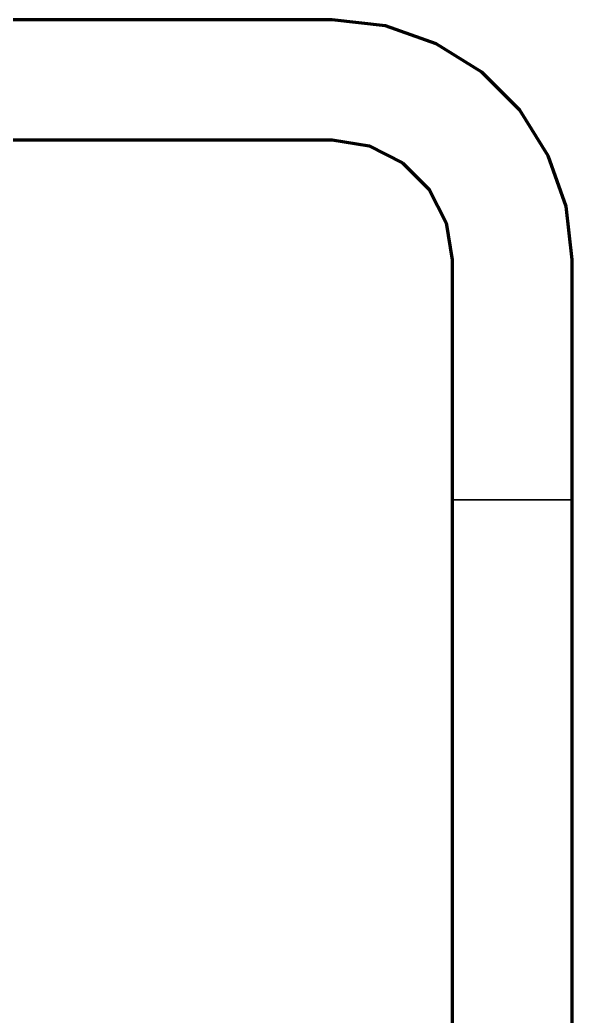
# Model space of a CAD drawing. Header units: millimetres. Extents: x 0 to 420, y 0 to 297.
# Drawn here: x 302.2 to 304.5, y 252.85 to 257 of the extents above; entities that cross this region are included whole.
import ezdxf

# ---------------------------------------------------------------- set-up
doc = ezdxf.new("R2010")
doc.units = ezdxf.units.MM
doc.linetypes.add('DASHED', pattern=[1.524, 1.27, -0.254])

msp = doc.modelspace()

# ---------------------------------------------------------------- linework, layer by layer
at = {"color": 1, "lineweight": 70}
for p, q in [((303.5, 257), (296.3, 257)), ((303.5, 257), (300.9, 257)), ((303.7225, 256.9749), (303.5, 257)), ((303.9339, 256.901), (303.7225, 256.9749)), ((304.1235, 256.7818), (303.9339, 256.901)), ((304.2818, 256.6235), (304.1235, 256.7818)), ((304.401, 256.4339), (304.2818, 256.6235)), ((296.3, 256.5), (303.5, 256.5)), ((303.5, 256.5), (303.6545, 256.4755)), ((303.5, 256.5), (303.6545, 256.4755)), ((303.5, 256.5), (303.6545, 256.4755)), ((303.5, 256.5), (303.6545, 256.4755)), ((303.5, 256.5), (303.6545, 256.4755)), ((303.5, 256.5), (303.6545, 256.4755)), ((303.5, 256.5), (303.6545, 256.4755)), ((303.5, 256.5), (303.6545, 256.4755)), ((303.5, 256.5), (303.6545, 256.4755)), ((303.5, 256.5), (303.6545, 256.4755)), ((303.5, 256.5), (303.6545, 256.4755)), ((303.6545, 256.4755), (303.7939, 256.4045)), ((303.6545, 256.4755), (303.7939, 256.4045)), ((303.6545, 256.4755), (303.7939, 256.4045)), ((303.6545, 256.4755), (303.7939, 256.4045)), ((303.6545, 256.4755), (303.7939, 256.4045)), ((303.6545, 256.4755), (303.7939, 256.4045)), ((303.6545, 256.4755), (303.7939, 256.4045)), ((303.6545, 256.4755), (303.7939, 256.4045)), ((303.6545, 256.4755), (303.7939, 256.4045)), ((303.6545, 256.4755), (303.7939, 256.4045)), ((303.6545, 256.4755), (303.7939, 256.4045)), ((304.4749, 256.2225), (304.401, 256.4339)), ((303.7939, 256.4045), (303.9045, 256.2939)), ((303.7939, 256.4045), (303.9045, 256.2939)), ((303.7939, 256.4045), (303.9045, 256.2939)), ((303.7939, 256.4045), (303.9045, 256.2939)), ((303.7939, 256.4045), (303.9045, 256.2939)), ((303.7939, 256.4045), (303.9045, 256.2939)), ((303.7939, 256.4045), (303.9045, 256.2939)), ((303.7939, 256.4045), (303.9045, 256.2939)), ((303.7939, 256.4045), (303.9045, 256.2939)), ((303.7939, 256.4045), (303.9045, 256.2939)), ((303.7939, 256.4045), (303.9045, 256.2939)), ((303.9045, 256.2939), (303.9755, 256.1545)), ((303.9045, 256.2939), (303.9755, 256.1545)), ((303.9045, 256.2939), (303.9755, 256.1545)), ((303.9045, 256.2939), (303.9755, 256.1545)), ((303.9045, 256.2939), (303.9755, 256.1545)), ((303.9045, 256.2939), (303.9755, 256.1545)), ((303.9045, 256.2939), (303.9755, 256.1545)), ((303.9045, 256.2939), (303.9755, 256.1545)), ((303.9045, 256.2939), (303.9755, 256.1545)), ((303.9045, 256.2939), (303.9755, 256.1545)), ((303.9045, 256.2939), (303.9755, 256.1545)), ((304.5, 256), (304.4749, 256.2225)), ((303.9755, 256.1545), (304, 256)), ((303.9755, 256.1545), (304, 256)), ((303.9755, 256.1545), (304, 256)), ((303.9755, 256.1545), (304, 256)), ((303.9755, 256.1545), (304, 256)), ((303.9755, 256.1545), (304, 256)), ((303.9755, 256.1545), (304, 256)), ((303.9755, 256.1545), (304, 256)), ((303.9755, 256.1545), (304, 256)), ((303.9755, 256.1545), (304, 256)), ((303.9755, 256.1545), (304, 256)), ((304, 256), (304, 241.4)), ((304.5, 241.4), (304.5, 256)), ((304.5, 255.3), (304.5, 256)), ((304.5, 255.3), (304.5, 256)), ((304.5, 255.3), (304.5, 256)), ((304.5, 255.3), (304.5, 256)), ((304.5, 255.3), (304.5, 256)), ((304.5, 255.3), (304.5, 256)), ((304.5, 255.3), (304.5, 256)), ((304.5, 255.3), (304.5, 256)), ((304.5, 255.3), (304.5, 256)), ((304.5, 255.3), (304.5, 256))]:
    msp.add_line(p, q, dxfattribs=at)
at = {"color": 5, "linetype": 'DASHED', "lineweight": 35}
for p, q in [((303.5, 257), (296.3, 257)), ((303.5, 257), (300.9, 257)), ((300.9, 257), (303.5, 257)), ((303.5, 257), (300.9, 257)), ((300.9, 257), (303.5, 257)), ((303.5, 257), (300.9, 257)), ((300.9, 257), (303.5, 257)), ((303.5, 257), (300.9, 257)), ((300.9, 257), (303.5, 257)), ((303.5, 257), (300.9, 257)), ((300.9, 257), (303.5, 257)), ((303.5, 257), (300.9, 257)), ((300.9, 257), (303.5, 257)), ((303.5, 257), (300.9, 257)), ((300.9, 257), (303.5, 257)), ((303.5, 257), (300.9, 257)), ((300.9, 257), (303.5, 257)), ((303.5, 257), (300.9, 257)), ((300.9, 257), (303.5, 257)), ((300.9, 257), (303.5, 257)), ((303.7225, 256.9749), (303.5, 257)), ((303.5, 257), (303.7225, 256.9749)), ((303.7225, 256.9749), (303.5, 257)), ((303.5, 257), (303.7225, 256.9749)), ((303.7225, 256.9749), (303.5, 257)), ((303.5, 257), (303.7225, 256.9749)), ((303.7225, 256.9749), (303.5, 257)), ((303.5, 257), (303.7225, 256.9749)), ((303.7225, 256.9749), (303.5, 257)), ((303.5, 257), (303.7225, 256.9749)), ((303.7225, 256.9749), (303.5, 257)), ((303.5, 257), (303.7225, 256.9749)), ((303.7225, 256.9749), (303.5, 257)), ((303.5, 257), (303.7225, 256.9749)), ((303.7225, 256.9749), (303.5, 257)), ((303.5, 257), (303.7225, 256.9749)), ((303.7225, 256.9749), (303.5, 257)), ((303.5, 257), (303.7225, 256.9749)), ((303.7225, 256.9749), (303.5, 257)), ((303.5, 257), (303.7225, 256.9749)), ((303.7225, 256.9749), (303.5, 257)), ((303.9339, 256.901), (303.7225, 256.9749)), ((303.7225, 256.9749), (303.9339, 256.901)), ((303.9339, 256.901), (303.7225, 256.9749)), ((303.7225, 256.9749), (303.9339, 256.901)), ((303.9339, 256.901), (303.7225, 256.9749)), ((303.7225, 256.9749), (303.9339, 256.901)), ((303.9339, 256.901), (303.7225, 256.9749)), ((303.7225, 256.9749), (303.9339, 256.901)), ((303.9339, 256.901), (303.7225, 256.9749)), ((303.7225, 256.9749), (303.9339, 256.901)), ((303.9339, 256.901), (303.7225, 256.9749)), ((303.7225, 256.9749), (303.9339, 256.901)), ((303.9339, 256.901), (303.7225, 256.9749)), ((303.7225, 256.9749), (303.9339, 256.901)), ((303.9339, 256.901), (303.7225, 256.9749)), ((303.7225, 256.9749), (303.9339, 256.901)), ((303.9339, 256.901), (303.7225, 256.9749)), ((303.7225, 256.9749), (303.9339, 256.901)), ((303.9339, 256.901), (303.7225, 256.9749)), ((303.7225, 256.9749), (303.9339, 256.901)), ((303.9339, 256.901), (303.7225, 256.9749)), ((304.1235, 256.7818), (303.9339, 256.901)), ((303.9339, 256.901), (304.1235, 256.7818)), ((304.1235, 256.7818), (303.9339, 256.901)), ((303.9339, 256.901), (304.1235, 256.7818)), ((304.1235, 256.7818), (303.9339, 256.901)), ((303.9339, 256.901), (304.1235, 256.7818)), ((304.1235, 256.7818), (303.9339, 256.901)), ((303.9339, 256.901), (304.1235, 256.7818)), ((304.1235, 256.7818), (303.9339, 256.901)), ((303.9339, 256.901), (304.1235, 256.7818)), ((304.1235, 256.7818), (303.9339, 256.901)), ((303.9339, 256.901), (304.1235, 256.7818)), ((304.1235, 256.7818), (303.9339, 256.901)), ((303.9339, 256.901), (304.1235, 256.7818)), ((304.1235, 256.7818), (303.9339, 256.901)), ((303.9339, 256.901), (304.1235, 256.7818)), ((304.1235, 256.7818), (303.9339, 256.901)), ((303.9339, 256.901), (304.1235, 256.7818)), ((304.1235, 256.7818), (303.9339, 256.901)), ((303.9339, 256.901), (304.1235, 256.7818)), ((304.1235, 256.7818), (303.9339, 256.901)), ((304.2818, 256.6235), (304.1235, 256.7818)), ((304.1235, 256.7818), (304.2818, 256.6235)), ((304.2818, 256.6235), (304.1235, 256.7818)), ((304.1235, 256.7818), (304.2818, 256.6235)), ((304.2818, 256.6235), (304.1235, 256.7818)), ((304.1235, 256.7818), (304.2818, 256.6235)), ((304.2818, 256.6235), (304.1235, 256.7818)), ((304.1235, 256.7818), (304.2818, 256.6235)), ((304.2818, 256.6235), (304.1235, 256.7818)), ((304.1235, 256.7818), (304.2818, 256.6235)), ((304.2818, 256.6235), (304.1235, 256.7818)), ((304.1235, 256.7818), (304.2818, 256.6235)), ((304.2818, 256.6235), (304.1235, 256.7818)), ((304.1235, 256.7818), (304.2818, 256.6235)), ((304.2818, 256.6235), (304.1235, 256.7818)), ((304.1235, 256.7818), (304.2818, 256.6235)), ((304.2818, 256.6235), (304.1235, 256.7818)), ((304.1235, 256.7818), (304.2818, 256.6235)), ((304.2818, 256.6235), (304.1235, 256.7818)), ((304.1235, 256.7818), (304.2818, 256.6235)), ((304.2818, 256.6235), (304.1235, 256.7818)), ((304.401, 256.4339), (304.2818, 256.6235)), ((304.2818, 256.6235), (304.401, 256.4339)), ((304.401, 256.4339), (304.2818, 256.6235)), ((304.2818, 256.6235), (304.401, 256.4339)), ((304.401, 256.4339), (304.2818, 256.6235)), ((304.2818, 256.6235), (304.401, 256.4339)), ((304.401, 256.4339), (304.2818, 256.6235)), ((304.2818, 256.6235), (304.401, 256.4339)), ((304.401, 256.4339), (304.2818, 256.6235)), ((304.2818, 256.6235), (304.401, 256.4339)), ((304.401, 256.4339), (304.2818, 256.6235)), ((304.2818, 256.6235), (304.401, 256.4339)), ((304.401, 256.4339), (304.2818, 256.6235)), ((304.2818, 256.6235), (304.401, 256.4339)), ((304.401, 256.4339), (304.2818, 256.6235)), ((304.2818, 256.6235), (304.401, 256.4339)), ((304.401, 256.4339), (304.2818, 256.6235)), ((304.2818, 256.6235), (304.401, 256.4339)), ((304.401, 256.4339), (304.2818, 256.6235)), ((304.2818, 256.6235), (304.401, 256.4339)), ((304.401, 256.4339), (304.2818, 256.6235)), ((303.5, 256.5), (296.3, 256.5)), ((300.9, 256.5), (303.5, 256.5)), ((303.5, 256.5), (300.9, 256.5)), ((300.9, 256.5), (303.5, 256.5)), ((303.5, 256.5), (300.9, 256.5)), ((300.9, 256.5), (303.5, 256.5)), ((303.5, 256.5), (300.9, 256.5)), ((300.9, 256.5), (303.5, 256.5)), ((303.5, 256.5), (300.9, 256.5)), ((300.9, 256.5), (303.5, 256.5)), ((303.5, 256.5), (300.9, 256.5)), ((300.9, 256.5), (303.5, 256.5)), ((303.5, 256.5), (300.9, 256.5)), ((300.9, 256.5), (303.5, 256.5)), ((303.5, 256.5), (300.9, 256.5)), ((300.9, 256.5), (303.5, 256.5)), ((303.5, 256.5), (300.9, 256.5)), ((300.9, 256.5), (303.5, 256.5)), ((303.5, 256.5), (300.9, 256.5)), ((300.9, 256.5), (303.5, 256.5)), ((303.5, 256.5), (300.9, 256.5)), ((303.6545, 256.4755), (303.5, 256.5)), ((303.6545, 256.4755), (303.5, 256.5)), ((303.6545, 256.4755), (303.5, 256.5)), ((303.6545, 256.4755), (303.5, 256.5)), ((303.6545, 256.4755), (303.5, 256.5)), ((303.6545, 256.4755), (303.5, 256.5)), ((303.6545, 256.4755), (303.5, 256.5)), ((303.6545, 256.4755), (303.5, 256.5)), ((303.6545, 256.4755), (303.5, 256.5)), ((303.6545, 256.4755), (303.5, 256.5)), ((303.6545, 256.4755), (303.5, 256.5)), ((303.7939, 256.4045), (303.6545, 256.4755)), ((303.7939, 256.4045), (303.6545, 256.4755)), ((303.7939, 256.4045), (303.6545, 256.4755)), ((303.7939, 256.4045), (303.6545, 256.4755)), ((303.7939, 256.4045), (303.6545, 256.4755)), ((303.7939, 256.4045), (303.6545, 256.4755)), ((303.7939, 256.4045), (303.6545, 256.4755)), ((303.7939, 256.4045), (303.6545, 256.4755)), ((303.7939, 256.4045), (303.6545, 256.4755)), ((303.7939, 256.4045), (303.6545, 256.4755)), ((303.7939, 256.4045), (303.6545, 256.4755)), ((304.4749, 256.2225), (304.401, 256.4339)), ((304.401, 256.4339), (304.4749, 256.2225)), ((304.4749, 256.2225), (304.401, 256.4339)), ((304.401, 256.4339), (304.4749, 256.2225)), ((304.4749, 256.2225), (304.401, 256.4339)), ((304.401, 256.4339), (304.4749, 256.2225)), ((304.4749, 256.2225), (304.401, 256.4339)), ((304.401, 256.4339), (304.4749, 256.2225)), ((304.4749, 256.2225), (304.401, 256.4339)), ((304.401, 256.4339), (304.4749, 256.2225)), ((304.4749, 256.2225), (304.401, 256.4339)), ((304.401, 256.4339), (304.4749, 256.2225)), ((304.4749, 256.2225), (304.401, 256.4339)), ((304.401, 256.4339), (304.4749, 256.2225)), ((304.4749, 256.2225), (304.401, 256.4339)), ((304.401, 256.4339), (304.4749, 256.2225)), ((304.4749, 256.2225), (304.401, 256.4339)), ((304.401, 256.4339), (304.4749, 256.2225)), ((304.4749, 256.2225), (304.401, 256.4339)), ((304.401, 256.4339), (304.4749, 256.2225)), ((304.4749, 256.2225), (304.401, 256.4339)), ((303.9045, 256.2939), (303.7939, 256.4045)), ((303.9045, 256.2939), (303.7939, 256.4045)), ((303.9045, 256.2939), (303.7939, 256.4045)), ((303.9045, 256.2939), (303.7939, 256.4045)), ((303.9045, 256.2939), (303.7939, 256.4045)), ((303.9045, 256.2939), (303.7939, 256.4045)), ((303.9045, 256.2939), (303.7939, 256.4045)), ((303.9045, 256.2939), (303.7939, 256.4045)), ((303.9045, 256.2939), (303.7939, 256.4045)), ((303.9045, 256.2939), (303.7939, 256.4045)), ((303.9045, 256.2939), (303.7939, 256.4045)), ((303.9755, 256.1545), (303.9045, 256.2939)), ((303.9755, 256.1545), (303.9045, 256.2939)), ((303.9755, 256.1545), (303.9045, 256.2939)), ((303.9755, 256.1545), (303.9045, 256.2939)), ((303.9755, 256.1545), (303.9045, 256.2939)), ((303.9755, 256.1545), (303.9045, 256.2939)), ((303.9755, 256.1545), (303.9045, 256.2939)), ((303.9755, 256.1545), (303.9045, 256.2939)), ((303.9755, 256.1545), (303.9045, 256.2939)), ((303.9755, 256.1545), (303.9045, 256.2939)), ((303.9755, 256.1545), (303.9045, 256.2939)), ((304.5, 256), (304.4749, 256.2225)), ((304.4749, 256.2225), (304.5, 256)), ((304.5, 256), (304.4749, 256.2225)), ((304.4749, 256.2225), (304.5, 256)), ((304.5, 256), (304.4749, 256.2225)), ((304.4749, 256.2225), (304.5, 256)), ((304.5, 256), (304.4749, 256.2225)), ((304.4749, 256.2225), (304.5, 256)), ((304.5, 256), (304.4749, 256.2225)), ((304.4749, 256.2225), (304.5, 256)), ((304.5, 256), (304.4749, 256.2225)), ((304.4749, 256.2225), (304.5, 256)), ((304.5, 256), (304.4749, 256.2225)), ((304.4749, 256.2225), (304.5, 256)), ((304.5, 256), (304.4749, 256.2225)), ((304.4749, 256.2225), (304.5, 256)), ((304.5, 256), (304.4749, 256.2225)), ((304.4749, 256.2225), (304.5, 256)), ((304.5, 256), (304.4749, 256.2225)), ((304.4749, 256.2225), (304.5, 256)), ((304.5, 256), (304.4749, 256.2225)), ((304, 256), (303.9755, 256.1545)), ((304, 256), (303.9755, 256.1545)), ((304, 256), (303.9755, 256.1545)), ((304, 256), (303.9755, 256.1545)), ((304, 256), (303.9755, 256.1545)), ((304, 256), (303.9755, 256.1545)), ((304, 256), (303.9755, 256.1545)), ((304, 256), (303.9755, 256.1545)), ((304, 256), (303.9755, 256.1545)), ((304, 256), (303.9755, 256.1545)), ((304, 256), (303.9755, 256.1545)), ((304, 241.4), (304, 256)), ((304, 256), (304, 255.3)), ((304, 255.3), (304, 256)), ((304, 256), (304, 255.3)), ((304, 255.3), (304, 256)), ((304, 256), (304, 255.3)), ((304, 255.3), (304, 256)), ((304, 256), (304, 255.3)), ((304, 255.3), (304, 256)), ((304, 256), (304, 255.3)), ((304, 255.3), (304, 256)), ((304, 256), (304, 255.3)), ((304, 255.3), (304, 256)), ((304, 256), (304, 255.3)), ((304, 255.3), (304, 256)), ((304, 256), (304, 255.3)), ((304, 255.3), (304, 256)), ((304, 256), (304, 255.3)), ((304, 255.3), (304, 256)), ((304, 256), (304, 255.3)), ((304, 255.3), (304, 256)), ((304.5, 256), (304.5, 255.3)), ((304.5, 256), (304.5, 255.3)), ((304.5, 256), (304.5, 255.3)), ((304.5, 256), (304.5, 255.3)), ((304.5, 256), (304.5, 255.3)), ((304.5, 256), (304.5, 255.3)), ((304.5, 256), (304.5, 255.3)), ((304.5, 256), (304.5, 255.3)), ((304.5, 256), (304.5, 255.3)), ((304.5, 256), (304.5, 255.3)), ((304.5, 241.4), (304.5, 256)), ((304, 255.2664), (304, 255.3)), ((304, 255.3), (304, 255.2664)), ((304, 255.2664), (304, 255.3)), ((304, 255.3), (304, 255.2664)), ((304, 255.2664), (304, 255.3)), ((304, 255.3), (304, 255.2664)), ((304, 255.2664), (304, 255.3)), ((304, 255.3), (304, 255.2664)), ((304, 255.2664), (304, 255.3)), ((304, 255.3), (304, 255.2664)), ((304, 255.2664), (304, 255.3)), ((304, 255.3), (304, 255.2664)), ((304, 255.2664), (304, 255.3)), ((304, 255.3), (304, 255.2664)), ((304, 255.2664), (304, 255.3)), ((304, 255.3), (304, 255.2664)), ((304, 255.2664), (304, 255.3)), ((304, 255.3), (304, 255.2664)), ((304, 255.2664), (304, 255.3)), ((304, 255.3), (304, 255.2664)), ((304.5, 255.3), (304.5, 255.2664)), ((304.5, 255.2664), (304.5, 255.3)), ((304.5, 255.3), (304.5, 255.2664)), ((304.5, 255.2664), (304.5, 255.3)), ((304.5, 255.3), (304.5, 255.2664)), ((304.5, 255.2664), (304.5, 255.3)), ((304.5, 255.3), (304.5, 255.2664)), ((304.5, 255.2664), (304.5, 255.3)), ((304.5, 255.3), (304.5, 255.2664)), ((304.5, 255.2664), (304.5, 255.3)), ((304.5, 255.3), (304.5, 255.2664)), ((304.5, 255.2664), (304.5, 255.3)), ((304.5, 255.3), (304.5, 255.2664)), ((304.5, 255.2664), (304.5, 255.3)), ((304.5, 255.3), (304.5, 255.2664)), ((304.5, 255.2664), (304.5, 255.3)), ((304.5, 255.3), (304.5, 255.2664)), ((304.5, 255.2664), (304.5, 255.3)), ((304.5, 255.3), (304.5, 255.2664)), ((304.5, 255.2664), (304.5, 255.3)), ((304, 255.2332), (304, 255.2664)), ((304, 255.2664), (304, 255.2332)), ((304, 255.2332), (304, 255.2664)), ((304, 255.2664), (304, 255.2332)), ((304, 255.2332), (304, 255.2664)), ((304, 255.2664), (304, 255.2332)), ((304, 255.2332), (304, 255.2664)), ((304, 255.2664), (304, 255.2332)), ((304, 255.2332), (304, 255.2664)), ((304, 255.2664), (304, 255.2332)), ((304, 255.2332), (304, 255.2664)), ((304, 255.2664), (304, 255.2332)), ((304, 255.2332), (304, 255.2664)), ((304, 255.2664), (304, 255.2332)), ((304, 255.2332), (304, 255.2664)), ((304, 255.2664), (304, 255.2332)), ((304, 255.2332), (304, 255.2664)), ((304, 255.2664), (304, 255.2332)), ((304, 255.2332), (304, 255.2664)), ((304, 255.2664), (304, 255.2332)), ((304, 255.2009), (304, 255.2332)), ((304, 255.2332), (304, 255.2009)), ((304, 255.2009), (304, 255.2332)), ((304, 255.2332), (304, 255.2009)), ((304, 255.2009), (304, 255.2332)), ((304, 255.2332), (304, 255.2009)), ((304, 255.2009), (304, 255.2332)), ((304, 255.2332), (304, 255.2009)), ((304, 255.2009), (304, 255.2332)), ((304, 255.2332), (304, 255.2009)), ((304, 255.2009), (304, 255.2332)), ((304, 255.2332), (304, 255.2009)), ((304, 255.2009), (304, 255.2332)), ((304, 255.2332), (304, 255.2009)), ((304, 255.2009), (304, 255.2332)), ((304, 255.2332), (304, 255.2009)), ((304, 255.2009), (304, 255.2332)), ((304, 255.2332), (304, 255.2009)), ((304, 255.2009), (304, 255.2332)), ((304, 255.2332), (304, 255.2009)), ((304.5, 255.2664), (304.5, 255.2332)), ((304.5, 255.2332), (304.5, 255.2664)), ((304.5, 255.2664), (304.5, 255.2332)), ((304.5, 255.2332), (304.5, 255.2664)), ((304.5, 255.2664), (304.5, 255.2332)), ((304.5, 255.2332), (304.5, 255.2664)), ((304.5, 255.2664), (304.5, 255.2332)), ((304.5, 255.2332), (304.5, 255.2664)), ((304.5, 255.2664), (304.5, 255.2332)), ((304.5, 255.2332), (304.5, 255.2664)), ((304.5, 255.2664), (304.5, 255.2332)), ((304.5, 255.2332), (304.5, 255.2664)), ((304.5, 255.2664), (304.5, 255.2332)), ((304.5, 255.2332), (304.5, 255.2664)), ((304.5, 255.2664), (304.5, 255.2332)), ((304.5, 255.2332), (304.5, 255.2664)), ((304.5, 255.2664), (304.5, 255.2332)), ((304.5, 255.2332), (304.5, 255.2664)), ((304.5, 255.2664), (304.5, 255.2332)), ((304.5, 255.2332), (304.5, 255.2664)), ((304.5, 255.2332), (304.5, 255.2009)), ((304.5, 255.2009), (304.5, 255.2332)), ((304.5, 255.2332), (304.5, 255.2009)), ((304.5, 255.2009), (304.5, 255.2332)), ((304.5, 255.2332), (304.5, 255.2009)), ((304.5, 255.2009), (304.5, 255.2332)), ((304.5, 255.2332), (304.5, 255.2009)), ((304.5, 255.2009), (304.5, 255.2332)), ((304.5, 255.2332), (304.5, 255.2009)), ((304.5, 255.2009), (304.5, 255.2332)), ((304.5, 255.2332), (304.5, 255.2009)), ((304.5, 255.2009), (304.5, 255.2332)), ((304.5, 255.2332), (304.5, 255.2009)), ((304.5, 255.2009), (304.5, 255.2332)), ((304.5, 255.2332), (304.5, 255.2009)), ((304.5, 255.2009), (304.5, 255.2332)), ((304.5, 255.2332), (304.5, 255.2009)), ((304.5, 255.2009), (304.5, 255.2332)), ((304.5, 255.2332), (304.5, 255.2009)), ((304.5, 255.2009), (304.5, 255.2332)), ((304, 255.1698), (304, 255.2009)), ((304, 255.2009), (304, 255.1698)), ((304, 255.1698), (304, 255.2009)), ((304, 255.2009), (304, 255.1698)), ((304, 255.1698), (304, 255.2009)), ((304, 255.2009), (304, 255.1698)), ((304, 255.1698), (304, 255.2009)), ((304, 255.2009), (304, 255.1698)), ((304, 255.1698), (304, 255.2009)), ((304, 255.2009), (304, 255.1698)), ((304, 255.1698), (304, 255.2009)), ((304, 255.2009), (304, 255.1698)), ((304, 255.1698), (304, 255.2009)), ((304, 255.2009), (304, 255.1698)), ((304, 255.1698), (304, 255.2009)), ((304, 255.2009), (304, 255.1698)), ((304, 255.1698), (304, 255.2009)), ((304, 255.2009), (304, 255.1698)), ((304, 255.1698), (304, 255.2009)), ((304, 255.2009), (304, 255.1698)), ((304.5, 255.2009), (304.5, 255.1698)), ((304.5, 255.1698), (304.5, 255.2009)), ((304.5, 255.2009), (304.5, 255.1698)), ((304.5, 255.1698), (304.5, 255.2009)), ((304.5, 255.2009), (304.5, 255.1698)), ((304.5, 255.1698), (304.5, 255.2009)), ((304.5, 255.2009), (304.5, 255.1698)), ((304.5, 255.1698), (304.5, 255.2009)), ((304.5, 255.2009), (304.5, 255.1698)), ((304.5, 255.1698), (304.5, 255.2009)), ((304.5, 255.2009), (304.5, 255.1698)), ((304.5, 255.1698), (304.5, 255.2009)), ((304.5, 255.2009), (304.5, 255.1698)), ((304.5, 255.1698), (304.5, 255.2009)), ((304.5, 255.2009), (304.5, 255.1698)), ((304.5, 255.1698), (304.5, 255.2009)), ((304.5, 255.2009), (304.5, 255.1698)), ((304.5, 255.1698), (304.5, 255.2009)), ((304.5, 255.2009), (304.5, 255.1698)), ((304.5, 255.1698), (304.5, 255.2009)), ((304, 255.1404), (304, 255.1698)), ((304, 255.1698), (304, 255.1404)), ((304, 255.1404), (304, 255.1698)), ((304, 255.1698), (304, 255.1404)), ((304, 255.1404), (304, 255.1698)), ((304, 255.1698), (304, 255.1404)), ((304, 255.1404), (304, 255.1698)), ((304, 255.1698), (304, 255.1404)), ((304, 255.1404), (304, 255.1698)), ((304, 255.1698), (304, 255.1404)), ((304, 255.1404), (304, 255.1698)), ((304, 255.1698), (304, 255.1404)), ((304, 255.1404), (304, 255.1698)), ((304, 255.1698), (304, 255.1404)), ((304, 255.1404), (304, 255.1698)), ((304, 255.1698), (304, 255.1404)), ((304, 255.1404), (304, 255.1698)), ((304, 255.1698), (304, 255.1404)), ((304, 255.1404), (304, 255.1698)), ((304, 255.1698), (304, 255.1404)), ((304.5, 255.1698), (304.5, 255.1404)), ((304.5, 255.1404), (304.5, 255.1698)), ((304.5, 255.1698), (304.5, 255.1404)), ((304.5, 255.1404), (304.5, 255.1698)), ((304.5, 255.1698), (304.5, 255.1404)), ((304.5, 255.1404), (304.5, 255.1698)), ((304.5, 255.1698), (304.5, 255.1404)), ((304.5, 255.1404), (304.5, 255.1698)), ((304.5, 255.1698), (304.5, 255.1404)), ((304.5, 255.1404), (304.5, 255.1698)), ((304.5, 255.1698), (304.5, 255.1404)), ((304.5, 255.1404), (304.5, 255.1698)), ((304.5, 255.1698), (304.5, 255.1404)), ((304.5, 255.1404), (304.5, 255.1698)), ((304.5, 255.1698), (304.5, 255.1404)), ((304.5, 255.1404), (304.5, 255.1698)), ((304.5, 255.1698), (304.5, 255.1404)), ((304.5, 255.1404), (304.5, 255.1698)), ((304.5, 255.1698), (304.5, 255.1404)), ((304.5, 255.1404), (304.5, 255.1698)), ((304, 255.113), (304, 255.1404)), ((304, 255.1404), (304, 255.113)), ((304, 255.113), (304, 255.1404)), ((304, 255.1404), (304, 255.113)), ((304, 255.113), (304, 255.1404)), ((304, 255.1404), (304, 255.113)), ((304, 255.113), (304, 255.1404)), ((304, 255.1404), (304, 255.113)), ((304, 255.113), (304, 255.1404)), ((304, 255.1404), (304, 255.113)), ((304, 255.113), (304, 255.1404)), ((304, 255.1404), (304, 255.113)), ((304, 255.113), (304, 255.1404)), ((304, 255.1404), (304, 255.113)), ((304, 255.113), (304, 255.1404)), ((304, 255.1404), (304, 255.113)), ((304, 255.113), (304, 255.1404)), ((304, 255.1404), (304, 255.113)), ((304, 255.113), (304, 255.1404)), ((304, 255.1404), (304, 255.113)), ((304, 255.0879), (304, 255.113)), ((304, 255.113), (304, 255.0879)), ((304, 255.0879), (304, 255.113)), ((304, 255.113), (304, 255.0879)), ((304, 255.0879), (304, 255.113)), ((304, 255.113), (304, 255.0879)), ((304, 255.0879), (304, 255.113)), ((304, 255.113), (304, 255.0879)), ((304, 255.0879), (304, 255.113)), ((304, 255.113), (304, 255.0879)), ((304, 255.0879), (304, 255.113)), ((304, 255.113), (304, 255.0879)), ((304, 255.0879), (304, 255.113)), ((304, 255.113), (304, 255.0879)), ((304, 255.0879), (304, 255.113)), ((304, 255.113), (304, 255.0879)), ((304, 255.0879), (304, 255.113)), ((304, 255.113), (304, 255.0879)), ((304, 255.0879), (304, 255.113)), ((304, 255.113), (304, 255.0879)), ((304.5, 255.1404), (304.5, 255.113)), ((304.5, 255.113), (304.5, 255.1404)), ((304.5, 255.1404), (304.5, 255.113)), ((304.5, 255.113), (304.5, 255.1404)), ((304.5, 255.1404), (304.5, 255.113)), ((304.5, 255.113), (304.5, 255.1404)), ((304.5, 255.1404), (304.5, 255.113)), ((304.5, 255.113), (304.5, 255.1404)), ((304.5, 255.1404), (304.5, 255.113)), ((304.5, 255.113), (304.5, 255.1404)), ((304.5, 255.1404), (304.5, 255.113)), ((304.5, 255.113), (304.5, 255.1404)), ((304.5, 255.1404), (304.5, 255.113)), ((304.5, 255.113), (304.5, 255.1404)), ((304.5, 255.1404), (304.5, 255.113)), ((304.5, 255.113), (304.5, 255.1404)), ((304.5, 255.1404), (304.5, 255.113)), ((304.5, 255.113), (304.5, 255.1404)), ((304.5, 255.1404), (304.5, 255.113)), ((304.5, 255.113), (304.5, 255.1404)), ((304.5, 255.113), (304.5, 255.0879)), ((304.5, 255.0879), (304.5, 255.113)), ((304.5, 255.113), (304.5, 255.0879)), ((304.5, 255.0879), (304.5, 255.113)), ((304.5, 255.113), (304.5, 255.0879)), ((304.5, 255.0879), (304.5, 255.113)), ((304.5, 255.113), (304.5, 255.0879)), ((304.5, 255.0879), (304.5, 255.113)), ((304.5, 255.113), (304.5, 255.0879)), ((304.5, 255.0879), (304.5, 255.113)), ((304.5, 255.113), (304.5, 255.0879)), ((304.5, 255.0879), (304.5, 255.113)), ((304.5, 255.113), (304.5, 255.0879)), ((304.5, 255.0879), (304.5, 255.113)), ((304.5, 255.113), (304.5, 255.0879)), ((304.5, 255.0879), (304.5, 255.113)), ((304.5, 255.113), (304.5, 255.0879)), ((304.5, 255.0879), (304.5, 255.113)), ((304.5, 255.113), (304.5, 255.0879)), ((304.5, 255.0879), (304.5, 255.113)), ((304, 255.0655), (304, 255.0879)), ((304, 255.0879), (304, 255.0655)), ((304, 255.0655), (304, 255.0879)), ((304, 255.0879), (304, 255.0655)), ((304, 255.0655), (304, 255.0879)), ((304, 255.0879), (304, 255.0655)), ((304, 255.0655), (304, 255.0879)), ((304, 255.0879), (304, 255.0655)), ((304, 255.0655), (304, 255.0879)), ((304, 255.0879), (304, 255.0655)), ((304, 255.0655), (304, 255.0879)), ((304, 255.0879), (304, 255.0655)), ((304, 255.0655), (304, 255.0879)), ((304, 255.0879), (304, 255.0655)), ((304, 255.0655), (304, 255.0879)), ((304, 255.0879), (304, 255.0655)), ((304, 255.0655), (304, 255.0879)), ((304, 255.0879), (304, 255.0655)), ((304, 255.0655), (304, 255.0879)), ((304, 255.0879), (304, 255.0655)), ((304, 255.046), (304, 255.0655)), ((304, 255.0655), (304, 255.046)), ((304, 255.046), (304, 255.0655)), ((304, 255.0655), (304, 255.046)), ((304, 255.046), (304, 255.0655)), ((304, 255.0655), (304, 255.046)), ((304, 255.046), (304, 255.0655)), ((304, 255.0655), (304, 255.046)), ((304, 255.046), (304, 255.0655)), ((304, 255.0655), (304, 255.046)), ((304, 255.046), (304, 255.0655)), ((304, 255.0655), (304, 255.046)), ((304, 255.046), (304, 255.0655)), ((304, 255.0655), (304, 255.046)), ((304, 255.046), (304, 255.0655)), ((304, 255.0655), (304, 255.046)), ((304, 255.046), (304, 255.0655)), ((304, 255.0655), (304, 255.046)), ((304, 255.046), (304, 255.0655)), ((304, 255.0655), (304, 255.046)), ((304.5, 255.0879), (304.5, 255.0655)), ((304.5, 255.0655), (304.5, 255.0879)), ((304.5, 255.0879), (304.5, 255.0655)), ((304.5, 255.0655), (304.5, 255.0879)), ((304.5, 255.0879), (304.5, 255.0655)), ((304.5, 255.0655), (304.5, 255.0879)), ((304.5, 255.0879), (304.5, 255.0655)), ((304.5, 255.0655), (304.5, 255.0879)), ((304.5, 255.0879), (304.5, 255.0655)), ((304.5, 255.0655), (304.5, 255.0879)), ((304.5, 255.0879), (304.5, 255.0655)), ((304.5, 255.0655), (304.5, 255.0879)), ((304.5, 255.0879), (304.5, 255.0655)), ((304.5, 255.0655), (304.5, 255.0879)), ((304.5, 255.0879), (304.5, 255.0655)), ((304.5, 255.0655), (304.5, 255.0879)), ((304.5, 255.0879), (304.5, 255.0655)), ((304.5, 255.0655), (304.5, 255.0879)), ((304.5, 255.0879), (304.5, 255.0655)), ((304.5, 255.0655), (304.5, 255.0879)), ((304.5, 255.0655), (304.5, 255.046)), ((304.5, 255.046), (304.5, 255.0655)), ((304.5, 255.0655), (304.5, 255.046)), ((304.5, 255.046), (304.5, 255.0655)), ((304.5, 255.0655), (304.5, 255.046)), ((304.5, 255.046), (304.5, 255.0655)), ((304.5, 255.0655), (304.5, 255.046)), ((304.5, 255.046), (304.5, 255.0655)), ((304.5, 255.0655), (304.5, 255.046)), ((304.5, 255.046), (304.5, 255.0655)), ((304.5, 255.0655), (304.5, 255.046)), ((304.5, 255.046), (304.5, 255.0655)), ((304.5, 255.0655), (304.5, 255.046)), ((304.5, 255.046), (304.5, 255.0655)), ((304.5, 255.0655), (304.5, 255.046)), ((304.5, 255.046), (304.5, 255.0655)), ((304.5, 255.0655), (304.5, 255.046)), ((304.5, 255.046), (304.5, 255.0655)), ((304.5, 255.0655), (304.5, 255.046)), ((304.5, 255.046), (304.5, 255.0655)), ((304, 255.0297), (304, 255.046)), ((304, 255.046), (304, 255.0297)), ((304, 255.0297), (304, 255.046)), ((304, 255.046), (304, 255.0297)), ((304, 255.0297), (304, 255.046)), ((304, 255.046), (304, 255.0297)), ((304, 255.0297), (304, 255.046)), ((304, 255.046), (304, 255.0297)), ((304, 255.0297), (304, 255.046)), ((304, 255.046), (304, 255.0297)), ((304, 255.0297), (304, 255.046)), ((304, 255.046), (304, 255.0297)), ((304, 255.0297), (304, 255.046)), ((304, 255.046), (304, 255.0297)), ((304, 255.0297), (304, 255.046)), ((304, 255.046), (304, 255.0297)), ((304, 255.0297), (304, 255.046)), ((304, 255.046), (304, 255.0297)), ((304, 255.0297), (304, 255.046)), ((304, 255.046), (304, 255.0297)), ((304, 255.0168), (304, 255.0297)), ((304, 255.0297), (304, 255.0168)), ((304, 255.0168), (304, 255.0297)), ((304, 255.0297), (304, 255.0168)), ((304, 255.0168), (304, 255.0297)), ((304, 255.0297), (304, 255.0168)), ((304, 255.0168), (304, 255.0297)), ((304, 255.0297), (304, 255.0168)), ((304, 255.0168), (304, 255.0297)), ((304, 255.0297), (304, 255.0168)), ((304, 255.0168), (304, 255.0297)), ((304, 255.0297), (304, 255.0168)), ((304, 255.0168), (304, 255.0297)), ((304, 255.0297), (304, 255.0168)), ((304, 255.0168), (304, 255.0297)), ((304, 255.0297), (304, 255.0168)), ((304, 255.0168), (304, 255.0297)), ((304, 255.0297), (304, 255.0168)), ((304, 255.0168), (304, 255.0297)), ((304, 255.0297), (304, 255.0168)), ((304.5, 255.046), (304.5, 255.0297)), ((304.5, 255.0297), (304.5, 255.046)), ((304.5, 255.046), (304.5, 255.0297)), ((304.5, 255.0297), (304.5, 255.046)), ((304.5, 255.046), (304.5, 255.0297)), ((304.5, 255.0297), (304.5, 255.046)), ((304.5, 255.046), (304.5, 255.0297)), ((304.5, 255.0297), (304.5, 255.046)), ((304.5, 255.046), (304.5, 255.0297)), ((304.5, 255.0297), (304.5, 255.046)), ((304.5, 255.046), (304.5, 255.0297)), ((304.5, 255.0297), (304.5, 255.046)), ((304.5, 255.046), (304.5, 255.0297)), ((304.5, 255.0297), (304.5, 255.046)), ((304.5, 255.046), (304.5, 255.0297)), ((304.5, 255.0297), (304.5, 255.046)), ((304.5, 255.046), (304.5, 255.0297)), ((304.5, 255.0297), (304.5, 255.046)), ((304.5, 255.046), (304.5, 255.0297)), ((304.5, 255.0297), (304.5, 255.046)), ((304.5, 255.0297), (304.5, 255.0168)), ((304.5, 255.0168), (304.5, 255.0297)), ((304.5, 255.0297), (304.5, 255.0168)), ((304.5, 255.0168), (304.5, 255.0297)), ((304.5, 255.0297), (304.5, 255.0168)), ((304.5, 255.0168), (304.5, 255.0297)), ((304.5, 255.0297), (304.5, 255.0168)), ((304.5, 255.0168), (304.5, 255.0297)), ((304.5, 255.0297), (304.5, 255.0168)), ((304.5, 255.0168), (304.5, 255.0297)), ((304.5, 255.0297), (304.5, 255.0168)), ((304.5, 255.0168), (304.5, 255.0297)), ((304.5, 255.0297), (304.5, 255.0168)), ((304.5, 255.0168), (304.5, 255.0297)), ((304.5, 255.0297), (304.5, 255.0168)), ((304.5, 255.0168), (304.5, 255.0297)), ((304.5, 255.0297), (304.5, 255.0168)), ((304.5, 255.0168), (304.5, 255.0297)), ((304.5, 255.0297), (304.5, 255.0168)), ((304.5, 255.0168), (304.5, 255.0297)), ((304, 255.0075), (304, 255.0168)), ((304, 255.0168), (304, 255.0075)), ((304, 255.0075), (304, 255.0168)), ((304, 255.0168), (304, 255.0075)), ((304, 255.0075), (304, 255.0168)), ((304, 255.0168), (304, 255.0075)), ((304, 255.0075), (304, 255.0168)), ((304, 255.0168), (304, 255.0075)), ((304, 255.0075), (304, 255.0168)), ((304, 255.0168), (304, 255.0075)), ((304, 255.0075), (304, 255.0168)), ((304, 255.0168), (304, 255.0075)), ((304, 255.0075), (304, 255.0168)), ((304, 255.0168), (304, 255.0075)), ((304, 255.0075), (304, 255.0168)), ((304, 255.0168), (304, 255.0075)), ((304, 255.0075), (304, 255.0168)), ((304, 255.0168), (304, 255.0075)), ((304, 255.0075), (304, 255.0168)), ((304, 255.0168), (304, 255.0075)), ((304, 255.0019), (304, 255.0075)), ((304, 255.0075), (304, 255.0019)), ((304, 255.0019), (304, 255.0075)), ((304, 255.0075), (304, 255.0019)), ((304, 255.0019), (304, 255.0075)), ((304, 255.0075), (304, 255.0019)), ((304, 255.0019), (304, 255.0075)), ((304, 255.0075), (304, 255.0019)), ((304, 255.0019), (304, 255.0075)), ((304, 255.0075), (304, 255.0019)), ((304, 255.0019), (304, 255.0075)), ((304, 255.0075), (304, 255.0019)), ((304, 255.0019), (304, 255.0075)), ((304, 255.0075), (304, 255.0019)), ((304, 255.0019), (304, 255.0075)), ((304, 255.0075), (304, 255.0019)), ((304, 255.0019), (304, 255.0075)), ((304, 255.0075), (304, 255.0019)), ((304, 255.0019), (304, 255.0075)), ((304, 255.0075), (304, 255.0019)), ((304, 255), (304, 255.0019)), ((304, 255.0019), (304, 255)), ((304, 255), (304, 255.0019)), ((304, 255.0019), (304, 255)), ((304, 255), (304, 255.0019)), ((304, 255.0019), (304, 255)), ((304, 255), (304, 255.0019)), ((304, 255.0019), (304, 255)), ((304, 255), (304, 255.0019)), ((304, 255.0019), (304, 255)), ((304, 255), (304, 255.0019)), ((304, 255.0019), (304, 255)), ((304, 255), (304, 255.0019)), ((304, 255.0019), (304, 255)), ((304, 255), (304, 255.0019)), ((304, 255.0019), (304, 255)), ((304, 255), (304, 255.0019)), ((304, 255.0019), (304, 255)), ((304, 255), (304, 255.0019)), ((304, 255.0019), (304, 255)), ((304.5, 255), (304, 255)), ((304, 255), (304.5, 255)), ((304.5, 255), (304, 255)), ((304, 255), (304.5, 255)), ((304.5, 255), (304, 255)), ((304, 255), (304.5, 255)), ((304.5, 255), (304, 255)), ((304, 255), (304.5, 255)), ((304.5, 255), (304, 255)), ((304, 255), (304.5, 255)), ((304.5, 255), (304, 255)), ((304, 255), (304.5, 255)), ((304.5, 255), (304, 255)), ((304, 255), (304.5, 255)), ((304.5, 255), (304, 255)), ((304, 255), (304.5, 255)), ((304.5, 255), (304, 255)), ((304, 255), (304.5, 255)), ((304.5, 255), (304, 255)), ((304, 255), (304.5, 255)), ((304.5, 255.0168), (304.5, 255.0075)), ((304.5, 255.0075), (304.5, 255.0168)), ((304.5, 255.0168), (304.5, 255.0075)), ((304.5, 255.0075), (304.5, 255.0168)), ((304.5, 255.0168), (304.5, 255.0075)), ((304.5, 255.0075), (304.5, 255.0168)), ((304.5, 255.0168), (304.5, 255.0075)), ((304.5, 255.0075), (304.5, 255.0168)), ((304.5, 255.0168), (304.5, 255.0075)), ((304.5, 255.0075), (304.5, 255.0168)), ((304.5, 255.0168), (304.5, 255.0075)), ((304.5, 255.0075), (304.5, 255.0168)), ((304.5, 255.0168), (304.5, 255.0075)), ((304.5, 255.0075), (304.5, 255.0168)), ((304.5, 255.0168), (304.5, 255.0075)), ((304.5, 255.0075), (304.5, 255.0168)), ((304.5, 255.0168), (304.5, 255.0075)), ((304.5, 255.0075), (304.5, 255.0168)), ((304.5, 255.0168), (304.5, 255.0075)), ((304.5, 255.0075), (304.5, 255.0168)), ((304.5, 255.0075), (304.5, 255.0019)), ((304.5, 255.0019), (304.5, 255.0075)), ((304.5, 255.0075), (304.5, 255.0019)), ((304.5, 255.0019), (304.5, 255.0075)), ((304.5, 255.0075), (304.5, 255.0019)), ((304.5, 255.0019), (304.5, 255.0075)), ((304.5, 255.0075), (304.5, 255.0019)), ((304.5, 255.0019), (304.5, 255.0075)), ((304.5, 255.0075), (304.5, 255.0019)), ((304.5, 255.0019), (304.5, 255.0075)), ((304.5, 255.0075), (304.5, 255.0019)), ((304.5, 255.0019), (304.5, 255.0075)), ((304.5, 255.0075), (304.5, 255.0019)), ((304.5, 255.0019), (304.5, 255.0075)), ((304.5, 255.0075), (304.5, 255.0019)), ((304.5, 255.0019), (304.5, 255.0075)), ((304.5, 255.0075), (304.5, 255.0019)), ((304.5, 255.0019), (304.5, 255.0075)), ((304.5, 255.0075), (304.5, 255.0019)), ((304.5, 255.0019), (304.5, 255.0075)), ((304.5, 255.0019), (304.5, 255)), ((304.5, 255), (304.5, 255.0019)), ((304.5, 255.0019), (304.5, 255)), ((304.5, 255), (304.5, 255.0019)), ((304.5, 255.0019), (304.5, 255)), ((304.5, 255), (304.5, 255.0019)), ((304.5, 255.0019), (304.5, 255)), ((304.5, 255), (304.5, 255.0019)), ((304.5, 255.0019), (304.5, 255)), ((304.5, 255), (304.5, 255.0019)), ((304.5, 255.0019), (304.5, 255)), ((304.5, 255), (304.5, 255.0019)), ((304.5, 255.0019), (304.5, 255)), ((304.5, 255), (304.5, 255.0019)), ((304.5, 255.0019), (304.5, 255)), ((304.5, 255), (304.5, 255.0019)), ((304.5, 255.0019), (304.5, 255)), ((304.5, 255), (304.5, 255.0019)), ((304.5, 255.0019), (304.5, 255)), ((304.5, 255), (304.5, 255.0019))]:
    msp.add_line(p, q, dxfattribs=at)

doc.saveas('drawing.dxf')
